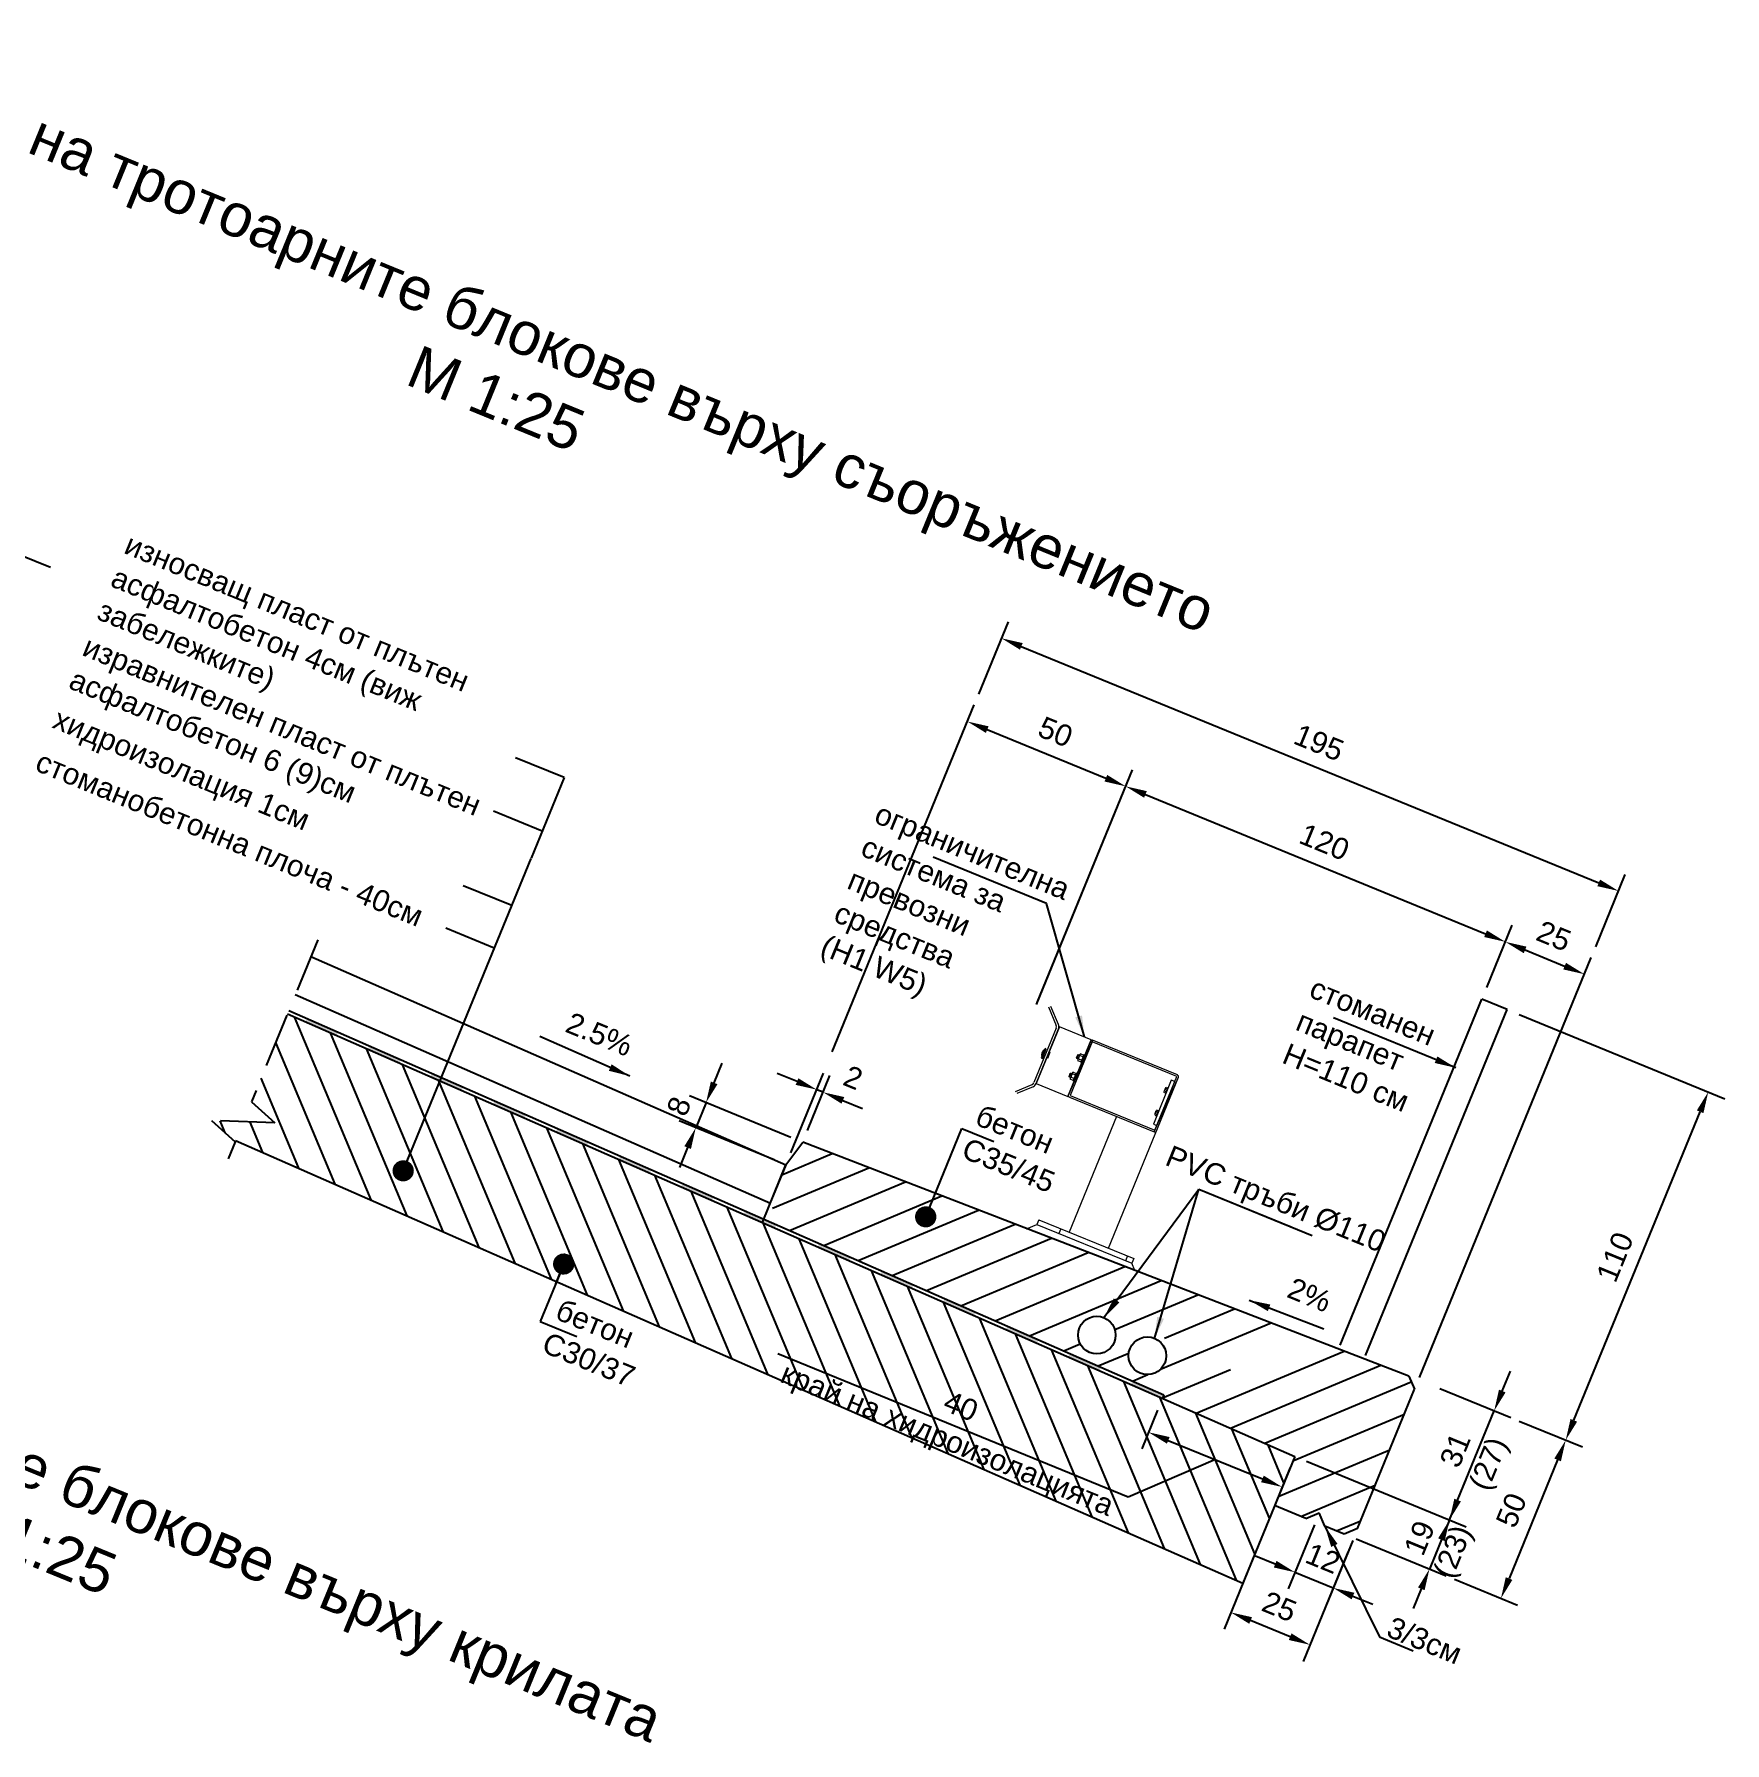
# Model space of a CAD drawing. Header units: centimetres. Extents: x 8495135 to 959133560, y 4530079 to 463453963.
# Drawn here: x 959122633.9 to 959123128.5, y 463415143.7 to 463415643.3 of the extents above; entities that cross this region are included whole.
import ezdxf

# ---------------------------------------------------------------- set-up
doc = ezdxf.new("R2010")
doc.units = ezdxf.units.CM
doc.header["$LTSCALE"] = 0.1
doc.linetypes.add('HIDDEN', pattern=[9.524999999999999, 6.35, -3.175])
for name, color, linetype in [('br_dimension', 1, 'Continuous'), ('br_hatch', 9, 'Continuous'), ('br_view_yellow', 2, 'Continuous')]:
    doc.layers.add(name, color=color, linetype=linetype)
doc.layers.add('br_text', color=2, linetype='Continuous', lineweight=35)
doc.styles.add('MM 1 to 25', font='arial.ttf', dxfattribs={"height": 6.25})
doc.styles.add('MM_ARIAL', font='arial.ttf')
doc.dimstyles.new('MM DIM 1 to 25', dxfattribs={"dimscale": 2.5, "dimtxt": 2.5, "dimasz": 2.5, "dimexe": 2.1, "dimexo": 1.5, "dimgap": 1.5, "dimtad": 1, "dimdec": 0, "dimdsep": 46, "dimtxsty": 'MM_ARIAL', "dimcen": 3, "dimclrd": 1, "dimclre": 1, "dimclrt": 7, "dimaunit": 2, "dimadec": 1, "dimazin": 0, "dimtp": 100, "dimtm": 3, "dimtfac": 1, "dimtdec": 0, "dimtix": 1, "dimtmove": 0, "dimatfit": 3, "dimfxl": 0, "dimtolj": 1, "dimtzin": 0, "dimarcsym": 0})

# ---------------------------------------------------------------- blocks, each defined once
blk = doc.blocks.new('*D1184')
at = {"layer": 'br_dimension', "color": 1, "linetype": 'ByBlock', "lineweight": -2, "ltscale": 3, "transparency": 16777216}
for p, q in [((959122867.3877652, 463415345.6990456), (959122908.9307892, 463415447.1605639)), ((959122912.7254367, 463415439.9338322), (959122947.4291272, 463415425.7245411)), ((959122927.107196, 463415359.5973141), (959122955.2023761, 463415428.2148426))]:
    blk.add_line(p, q, dxfattribs=at)
at = {"layer": 'br_dimension', "color": 1, "linetype": 'ByBlock', "ltscale": 3, "transparency": 16777216}
for points in [[(959122913.1201392, 463415440.8978236), (959122912.3307343, 463415438.9698409), (959122906.9414885, 463415442.3020473)], [(959122947.8238298, 463415426.6885325), (959122947.0344248, 463415424.7605498), (959122953.2130754, 463415423.356326)]]:
    blk.add_solid(points, dxfattribs=at)
at = {"layer": 'br_dimension', "color": 7, "linetype": 'ByBlock', "ltscale": 3, "transparency": 16777216, "insert": (959122932.7073576, 463415439.2526834), "char_height": 6.25, "attachment_point": 5, "rotation": 337.7335446142216, "style": 'MM_ARIAL'}
blk.add_mtext('\\A1;50', dxfattribs=at)
blk = doc.blocks.new('*D1185')
at = {"layer": 'br_dimension', "color": 1, "linetype": 'ByBlock', "lineweight": -2, "ltscale": 3, "transparency": 16777216}
for p, q in [((959122927.4025104, 463415360.3185671), (959122955.2023749, 463415428.2148393)), ((959122958.9970224, 463415420.9881077), (959123058.4809337, 463415380.2548072)), ((959123058.8120468, 463415364.5690029), (959123066.2541826, 463415382.7451085))]:
    blk.add_line(p, q, dxfattribs=at)
at = {"layer": 'br_dimension', "color": 1, "linetype": 'ByBlock', "ltscale": 3, "transparency": 16777216}
for points in [[(959122959.391725, 463415421.952099), (959122958.60232, 463415420.0241163), (959122953.2130742, 463415423.3563228)], [(959123058.8756361, 463415381.2187985), (959123058.0862311, 463415379.2908158), (959123064.2648818, 463415377.8865921)]]:
    blk.add_solid(points, dxfattribs=at)
at = {"layer": 'br_dimension', "color": 7, "linetype": 'ByBlock', "ltscale": 3, "transparency": 16777216, "insert": (959123011.3690538, 463415407.0449541), "char_height": 6.25, "attachment_point": 5, "rotation": 337.7335446142216, "style": 'MM_ARIAL'}
blk.add_mtext('\\A1;120', dxfattribs=at)
blk = doc.blocks.new('*D1186')
at = {"layer": 'br_dimension', "color": 1, "linetype": 'ByBlock', "lineweight": -2, "ltscale": 3, "transparency": 16777216}
for p, q in [((959123058.8120468, 463415364.5690029), (959123066.2541823, 463415382.7451079)), ((959123070.0488298, 463415375.5183764), (959123081.6167231, 463415370.7819476)), ((959123039.1305068, 463415250.5223588), (959123089.389972, 463415373.2722489))]:
    blk.add_line(p, q, dxfattribs=at)
at = {"layer": 'br_dimension', "color": 1, "linetype": 'ByBlock', "ltscale": 3, "transparency": 16777216}
for points in [[(959123070.4435325, 463415376.4823677), (959123069.6541274, 463415374.554385), (959123064.2648816, 463415377.8865915)], [(959123082.0114255, 463415371.7459388), (959123081.2220205, 463415369.8179561), (959123087.4006712, 463415368.4137324)]]:
    blk.add_solid(points, dxfattribs=at)
at = {"layer": 'br_dimension', "color": 7, "linetype": 'ByBlock', "ltscale": 3, "transparency": 16777216, "insert": (959123078.462852, 463415379.5736586), "char_height": 6.25, "attachment_point": 5, "rotation": 337.7335446142216, "style": 'MM_ARIAL'}
blk.add_mtext('\\A1;25', dxfattribs=at)
blk = doc.blocks.new('*D1187')
at = {"layer": 'br_dimension', "color": 1, "linetype": 'ByBlock', "lineweight": -2, "ltscale": 3, "transparency": 16777216}
for p, q in [((959122910.2380475, 463415450.3533031), (959122918.8966165, 463415471.5003325)), ((959122922.691264, 463415464.273601), (959123091.5825526, 463415395.1217197)), ((959123090.6972306, 463415376.4649866), (959123099.3558016, 463415397.6120211))]:
    blk.add_line(p, q, dxfattribs=at)
at = {"layer": 'br_dimension', "color": 1, "linetype": 'ByBlock', "ltscale": 3, "transparency": 16777216}
for points in [[(959122923.0859666, 463415465.2375923), (959122922.2965615, 463415463.3096096), (959122916.9073157, 463415466.6418161)], [(959123091.9772551, 463415396.085711), (959123091.18785, 463415394.1577283), (959123097.3665009, 463415392.7535046)]]:
    blk.add_solid(points, dxfattribs=at)
at = {"layer": 'br_dimension', "color": 7, "linetype": 'ByBlock', "ltscale": 3, "transparency": 16777216, "insert": (959123009.7669839, 463415436.1211571), "char_height": 6.25, "attachment_point": 5, "rotation": 337.7335446142216, "style": 'MM_ARIAL'}
blk.add_mtext('\\A1;195', dxfattribs=at)
blk = doc.blocks.new('*D1188')
at = {"layer": 'br_dimension', "color": 1, "linetype": 'ByBlock', "lineweight": -2, "ltscale": 3, "transparency": 16777216}
for p, q in [((959122832.843431, 463415336.6498757), (959122835.2116462, 463415342.4338239)), ((959122855.2663186, 463415320.7153062), (959122825.6166992, 463415332.8552284)), ((959122830.4752157, 463415330.8659275), (959122827.4641666, 463415323.5119711)), ((959122850.4052126, 463415314.1188484), (959122822.6056502, 463415325.5012719)), ((959122825.0959516, 463415317.7280229), (959122822.7277362, 463415311.9440747))]:
    blk.add_line(p, q, dxfattribs=at)
at = {"layer": 'br_dimension', "color": 1, "linetype": 'ByBlock', "ltscale": 3, "transparency": 16777216}
for points in [[(959122831.8794396, 463415337.0445783), (959122833.8074223, 463415336.2551732), (959122830.4752157, 463415330.8659275)], [(959122824.1319602, 463415318.1227254), (959122826.0599427, 463415317.3333204), (959122827.4641666, 463415323.5119711)]]:
    blk.add_solid(points, dxfattribs=at)
at = {"layer": 'br_dimension', "color": 7, "linetype": 'ByBlock', "ltscale": 3, "transparency": 16777216, "insert": (959122822.5461946, 463415329.8190253), "char_height": 6.25, "attachment_point": 5, "rotation": 67.73354335751038, "style": 'MM_ARIAL'}
blk.add_mtext('\\A1;8', dxfattribs=at)
blk = doc.blocks.new('*D1189')
at = {"layer": 'br_dimension', "color": 1, "linetype": 'ByBlock', "lineweight": -2, "ltscale": 3, "transparency": 16777216}
for p, q in [((959123068.3527758, 463415237.7469808), (959123086.7906597, 463415230.1976606)), ((959123079.5639279, 463415226.4030132), (959123065.3546364, 463415191.699324)), ((959123049.4070536, 463415191.4753954), (959123067.8449377, 463415183.926075))]:
    blk.add_line(p, q, dxfattribs=at)
at = {"layer": 'br_dimension', "color": 1, "linetype": 'ByBlock', "ltscale": 3, "transparency": 16777216}
for points in [[(959123078.5999367, 463415226.7977157), (959123080.5279193, 463415226.0083107), (959123081.9321432, 463415232.1869614)], [(959123064.3906453, 463415192.0940265), (959123066.3186278, 463415191.3046215), (959123062.9864212, 463415185.9153758)]]:
    blk.add_solid(points, dxfattribs=at)
at = {"layer": 'br_dimension', "color": 7, "linetype": 'ByBlock', "ltscale": 3, "transparency": 16777216, "insert": (959123066.0357857, 463415211.6812447), "char_height": 6.25, "attachment_point": 5, "rotation": 67.73354335751038, "style": 'MM_ARIAL'}
blk.add_mtext('\\A1;50', dxfattribs=at)
blk = doc.blocks.new('*D1190')
at = {"layer": 'br_dimension', "color": 1, "linetype": 'ByBlock', "lineweight": -2, "ltscale": 3, "transparency": 16777216}
for p, q in [((959123063.3721292, 463415246.5398924), (959123065.7403445, 463415252.3238406)), ((959123045.0929854, 463415247.2706125), (959123065.8624306, 463415238.7666434)), ((959123047.9437218, 463415208.8587274), (959123061.0039141, 463415240.7559442)), ((959123006.1207049, 463415225.9830001), (959123052.8022385, 463415206.8694266)), ((959123045.5755067, 463415203.0747792), (959123043.2072914, 463415197.290831))]:
    blk.add_line(p, q, dxfattribs=at)
at = {"layer": 'br_dimension', "color": 1, "linetype": 'ByBlock', "ltscale": 3, "transparency": 16777216}
for points in [[(959123062.408138, 463415246.9345949), (959123064.3361206, 463415246.1451899), (959123061.0039141, 463415240.7559442)], [(959123044.6115153, 463415203.4694818), (959123046.5394981, 463415202.6800767), (959123047.9437218, 463415208.8587274)]]:
    blk.add_solid(points, dxfattribs=at)
at = {"layer": 'br_dimension', "color": 7, "linetype": 'ByBlock', "ltscale": 3, "transparency": 16777216, "insert": (959123055.2572763, 463415226.9683769), "char_height": 6.25, "attachment_point": 5, "rotation": 67.73354335751038, "style": 'MM_ARIAL'}
blk.add_mtext('\\A1;31\\P(27)', dxfattribs=at)
blk = doc.blocks.new('*D1191')
at = {"layer": 'br_dimension', "color": 1, "linetype": 'ByBlock', "lineweight": -2, "ltscale": 3, "transparency": 16777216}
for p, q in [((959123050.3119369, 463415214.6426755), (959123052.6801519, 463415220.4266236)), ((959123047.9437215, 463415208.8587273), (959123042.0581919, 463415194.4843588)), ((959123051.4057703, 463415207.4412048), (959123052.802238, 463415206.8694265)), ((959123020.5946727, 463415203.2725139), (959123046.9167084, 463415192.4950581)), ((959123039.6899767, 463415188.7004107), (959123037.3217614, 463415182.9164625))]:
    blk.add_line(p, q, dxfattribs=at)
at = {"layer": 'br_dimension', "color": 1, "linetype": 'ByBlock', "ltscale": 3, "transparency": 16777216}
for points in [[(959123049.3479455, 463415215.037378), (959123051.275928, 463415214.247973), (959123047.9437215, 463415208.8587273)], [(959123038.7259853, 463415189.0951132), (959123040.653968, 463415188.3057082), (959123042.0581919, 463415194.4843588)]]:
    blk.add_solid(points, dxfattribs=at)
at = {"layer": 'br_dimension', "color": 7, "linetype": 'ByBlock', "ltscale": 3, "transparency": 16777216, "insert": (959123044.7882667, 463415201.2545753), "char_height": 6.25, "attachment_point": 5, "rotation": 67.73354335751038, "style": 'MM_ARIAL'}
blk.add_mtext('\\A1;19\\P(23)', dxfattribs=at)
blk = doc.blocks.new('*D1192')
at = {"layer": 'br_dimension', "color": 1, "linetype": 'ByBlock', "lineweight": -2, "ltscale": 3, "transparency": 16777216}
for p, q in [((959122857.0825834, 463415337.0249462), (959122851.2986352, 463415339.3931613)), ((959122855.2965107, 463415316.1682883), (959122864.8558323, 463415339.5152475)), ((959122860.1576166, 463415322.7647459), (959122866.7058895, 463415338.7577488)), ((959122864.7165887, 463415333.8992323), (959122862.8665316, 463415334.6567311)), ((959122870.5005372, 463415331.5310172), (959122876.2844853, 463415329.1628021))]:
    blk.add_line(p, q, dxfattribs=at)
at = {"layer": 'br_dimension', "color": 1, "linetype": 'ByBlock', "ltscale": 3, "transparency": 16777216}
for points in [[(959122857.4772859, 463415337.9889375), (959122856.6878808, 463415336.0609548), (959122862.8665316, 463415334.6567311)], [(959122870.8952396, 463415332.4950085), (959122870.1058345, 463415330.5670258), (959122864.7165887, 463415333.8992323)]]:
    blk.add_solid(points, dxfattribs=at)
at = {"layer": 'br_dimension', "color": 7, "linetype": 'ByBlock', "ltscale": 3, "transparency": 16777216, "insert": (959122873.5181445, 463415338.1866277), "char_height": 6.25, "attachment_point": 5, "rotation": 337.7335446142216, "style": 'MM_ARIAL'}
blk.add_mtext('\\A1;2', dxfattribs=at)
blk = doc.blocks.new('*D1193')
at = {"layer": 'br_dimension', "color": 1, "linetype": 'ByBlock', "lineweight": -2, "ltscale": 3, "transparency": 16777216}
for p, q in [((959123068.2649398, 463415356.646389), (959123128.4712493, 463415331.9951482)), ((959123084.3003597, 463415237.9709089), (959123121.2445176, 463415328.2005008)), ((959123085.4025128, 463415230.7660318), (959123086.790661, 463415230.1976599))]:
    blk.add_line(p, q, dxfattribs=at)
at = {"layer": 'br_dimension', "color": 1, "linetype": 'ByBlock', "ltscale": 3, "transparency": 16777216}
for points in [[(959123120.2805264, 463415328.5952033), (959123122.208509, 463415327.8057983), (959123123.6127329, 463415333.984449)], [(959123083.3363686, 463415238.3656114), (959123085.2643511, 463415237.5762063), (959123081.9321445, 463415232.1869607)]]:
    blk.add_solid(points, dxfattribs=at)
at = {"layer": 'br_dimension', "color": 7, "linetype": 'ByBlock', "ltscale": 3, "transparency": 16777216, "insert": (959123096.3489422, 463415285.7157808), "char_height": 6.25, "attachment_point": 5, "rotation": 67.73354335751038, "style": 'MM_ARIAL'}
blk.add_mtext('\\A1;110', dxfattribs=at)
blk = doc.blocks.new('*D1194')
at = {"layer": 'br_dimension', "color": 1, "linetype": 'ByBlock', "lineweight": -2, "ltscale": 3, "transparency": 16777216}
for p, q in [((959122991.17473, 463415199.3767843), (959122981.9902017, 463415176.9451919)), ((959123018.1954844, 463415199.3922567), (959123005.125995, 463415167.4723313)), ((959123001.3313475, 463415174.699063), (959122989.7634507, 463415179.4354934))]:
    blk.add_line(p, q, dxfattribs=at)
at = {"layer": 'br_dimension', "color": 1, "linetype": 'ByBlock', "ltscale": 3, "transparency": 16777216}
for points in [[(959122990.1581533, 463415180.3994846), (959122989.3687482, 463415178.4715019), (959122983.9795024, 463415181.8037085)], [(959123001.7260499, 463415175.6630543), (959123000.936645, 463415173.7350716), (959123007.1152958, 463415172.3308479)]]:
    blk.add_solid(points, dxfattribs=at)
at = {"layer": 'br_dimension', "color": 7, "linetype": 'ByBlock', "ltscale": 3, "transparency": 16777216, "insert": (959122998.1774747, 463415183.4907749), "char_height": 6.25, "attachment_point": 5, "rotation": 337.7335446142216, "style": 'MM_ARIAL'}
blk.add_mtext('\\A1;25', dxfattribs=at)
blk = doc.blocks.new('*D1204')
at = {"layer": 'br_dimension', "color": 1, "lineweight": -2, "transparency": 16777216}
for p, q in [((959123008.4289145, 463415207.4433041), (959123000.7462503, 463415188.6797498)), ((959123019.6164134, 463415202.8626257), (959123011.9337493, 463415184.0990719)), ((959122996.9516027, 463415195.9064814), (959122991.1676545, 463415198.2746965)), ((959123002.7355509, 463415193.5382663), (959123013.9230499, 463415188.9575884)), ((959123019.7069981, 463415186.5893732), (959123025.4909465, 463415184.2211581))]:
    blk.add_line(p, q, dxfattribs=at)
at = {"layer": 'br_dimension', "color": 1, "transparency": 16777216}
for points in [[(959122997.3463053, 463415196.8704728), (959122996.5569003, 463415194.9424902), (959123002.7355509, 463415193.5382663)], [(959123020.1017007, 463415187.5533646), (959123019.3122957, 463415185.6253819), (959123013.9230499, 463415188.9575884)]]:
    blk.add_solid(points, dxfattribs=at)
at = {"layer": 'br_dimension', "color": 7, "transparency": 16777216, "insert": (959123010.9391832, 463415197.6221066), "char_height": 6.25, "attachment_point": 5, "rotation": 337.7335446142216, "style": 'MM_ARIAL'}
blk.add_mtext('\\A1;12', dxfattribs=at)
blk = doc.blocks.new('*D1317')
at = {"layer": 'br_dimension', "color": 1, "lineweight": -2, "transparency": 16777216}
for p, q in [((959122953.9373398, 463415215.4729807), (959122851.4983311, 463415257.4162384)), ((959122962.537421, 463415240.9328749), (959122957.905313, 463415229.6197683)), ((959122965.6785622, 463415232.1100695), (959122993.2083752, 463415220.8380935)), ((959122979.4434687, 463415226.4740815), (959122953.9373398, 463415215.4729807)), ((959123001.2294071, 463415223.9335604), (959122997.0030224, 463415213.6113617))]:
    blk.add_line(p, q, dxfattribs=at)
at = {"layer": 'br_dimension', "color": 1, "transparency": 16777216}
for points in [[(959122966.0732646, 463415233.0740607), (959122965.2838596, 463415231.1460781), (959122959.894614, 463415234.4782848)], [(959122993.6030777, 463415221.8020847), (959122992.8136727, 463415219.8741021), (959122998.9923234, 463415218.4698782)]]:
    blk.add_solid(points, dxfattribs=at)
at = {"layer": 'br_dimension', "color": 7, "transparency": 16777216, "insert": (959122902.7178354, 463415236.4446095), "char_height": 6.25, "attachment_point": 5, "rotation": 337.73354268439573, "style": 'MM_ARIAL'}
blk.add_mtext('\\A1;40\\Pкрай на хидроизолацията', dxfattribs=at)

msp = doc.modelspace()

# ---------------------------------------------------------------- hatches: boundary and pattern name
at = {"layer": 'br_hatch'}
h = msp.add_hatch(dxfattribs=at)
h.set_pattern_fill('ANSI31', color=256, scale=2.5, angle=67.73354295697014, style=0)
h.set_pattern_definition([(112.7335429569701, (958338146.7025272, 463709910.9819427), (-7.320851567128766, -3.067415619388458), [])])
h.paths.add_polyline_path([(959122708.0301867, 463415356.8452215), (959122697.5022554, 463415331.1326062), (959122704.3449166, 463415324.9135827), (959122685.8663231, 463415325.6449237), (959122692.7089883, 463415319.4258969), (959122692.8725315, 463415319.8253217), (959122987.492681, 463415190.3840296), (959123002.6503361, 463415227.4039294)])
h = msp.add_hatch(color=256, dxfattribs=at)
h.paths.add_polyline_path([(959122851.0025064, 463415295.2021713), (959122850.0770746, 463415295.5810856), (959122850.108772, 463415295.580797), (959122841.8687525, 463415299.1972374), (959122841.4897202, 463415298.2715175), (959122850.6457149, 463415294.2530672)])
h.paths.add_polyline_path([(959122832.7127578, 463415303.2156879), (959122823.5567629, 463415307.2341384), (959122823.1777304, 463415306.3084186), (959122832.3337252, 463415302.289968)])
h.paths.add_polyline_path([(959122814.4007682, 463415311.2525888), (959122805.2447735, 463415315.2710394), (959122804.8657409, 463415314.3453194), (959122814.0217358, 463415310.326869)])
h.paths.add_polyline_path([(959122796.0887786, 463415319.2894897), (959122786.932784, 463415323.3079403), (959122786.5537516, 463415322.3822206), (959122795.7097462, 463415318.3637701)])
h.paths.add_polyline_path([(959122777.7767893, 463415327.3263908), (959122768.6207944, 463415331.3448413), (959122768.2417619, 463415330.4191215), (959122777.3977567, 463415326.400671)])
h.paths.add_polyline_path([(959122759.4647995, 463415335.3632918), (959122750.3088049, 463415339.3817422), (959122749.9297724, 463415338.4560223), (959122759.0857671, 463415334.4375721)])
h.paths.add_polyline_path([(959122741.15281, 463415343.4001929), (959122731.9968153, 463415347.4186432), (959122731.6177828, 463415346.4929234), (959122740.7737777, 463415342.4744729)])
h.paths.add_polyline_path([(959122722.8408206, 463415351.4370937), (959122713.6848255, 463415355.4555442), (959122713.3057933, 463415354.5298244), (959122722.4617879, 463415350.5113739)])
h = msp.add_hatch(dxfattribs=at)
h.set_pattern_fill('ANSI31', color=256, scale=2.5, angle=-22.26645704302986, style=0)
h.set_pattern_definition([(22.73354295697014, (958338146.7025272, 463709910.9819427), (-3.067415619388458, 7.320851567128766), [])])
edge = h.paths.add_edge_path(flags=16)
edge.add_arc((959122985.3582311, 463415251.4191664), 2.084029674530029, 0, 360)
edge = h.paths.add_edge_path()
edge.add_arc((959122944.774786, 463415262.9090902), 5.499999952846463, 0, 360)
edge = h.paths.add_edge_path()
edge.add_arc((959122959.5681747, 463415256.8519942), 5.500000008006491, 0, 360)
h.paths.add_polyline_path([(959122851.0247473, 463415295.178787), (959122964.4041773, 463415245.417987), (959122963.964531, 463415244.4173117), (959123002.6503363, 463415227.4039294), (959122996.7648065, 463415213.0295607), (959123005.9368054, 463415209.2741212), (959123009.8498437, 463415210.913673), (959123011.4893957, 463415207.000635), (959123017.1243042, 463415204.6934432), (959123021.0373424, 463415206.3329948), (959123037.7095778, 463415247.05199), (959123036.0478508, 463415250.9092867), (959122858.7366877, 463415319.294377), (959122853.8566358, 463415312.6516479), (959122849.2907166, 463415301.5001957), (959122851.4767858, 463415296.2828113)])
edge = h.paths.add_edge_path()
edge.add_arc((959122959.5681748, 463415256.8519941), 5.499999968169236, 25.03496953428222, 69.56399722311174)
edge.add_arc((959122963.0018065, 463415260.5729177), 2.084029555320834, -41.96277141485098, 136.5617373026217, ccw=False)
h = msp.add_hatch(color=256, dxfattribs=at)
h.paths.add_polyline_path([(959122964.3214862, 463415245.4542791), (959122955.1654916, 463415249.4727297), (959122954.786459, 463415248.5470096), (959122963.9424539, 463415244.5285592)])
h.paths.add_polyline_path([(959122946.0094967, 463415253.49118), (959122936.853502, 463415257.5096306), (959122936.4744697, 463415256.5839108), (959122945.6304643, 463415252.5654603)])
h.paths.add_polyline_path([(959122927.6975074, 463415261.5280811), (959122918.5415125, 463415265.5465316), (959122918.16248, 463415264.6208118), (959122927.3184748, 463415260.6023613)])
h.paths.add_polyline_path([(959122909.3855176, 463415269.5649821), (959122900.229523, 463415273.5834325), (959122899.8504905, 463415272.6577126), (959122909.0064852, 463415268.6392623)])
h.paths.add_polyline_path([(959122891.073528, 463415277.6018831), (959122881.9175334, 463415281.6203334), (959122881.5385009, 463415280.6946137), (959122890.6944958, 463415276.6761631)])
h.paths.add_polyline_path([(959122872.7615386, 463415285.638784), (959122863.6055436, 463415289.6572344), (959122863.2265114, 463415288.7315146), (959122872.382506, 463415284.7130641)])

# ---------------------------------------------------------------- linework, layer by layer
at = {"layer": 'br_dimension', "ltscale": 0.5}
for p, q in [((959122624.510139, 463415493.2291061), (959122638.7272519, 463415487.4079639)), ((959122788.9584779, 463415425.8963672), (959122774.7413648, 463415431.7175093)), ((959122788.9584779, 463415425.8963672), (959122779.3018835, 463415402.3118384)), ((959122782.5648365, 463415410.2810258), (959122768.3477235, 463415416.1021678)), ((959122773.6407511, 463415388.4855209), (959122759.4236381, 463415394.306663)), ((959122768.5377874, 463415376.0224323), (959122754.3206744, 463415381.8435743)), ((959123015.9638935, 463415259.919945), (959123057.3911177, 463415361.098634)), ((959123064.794571, 463415358.0673183), (959123057.3911177, 463415361.098634)), ((959123023.3673471, 463415256.8886294), (959123064.794571, 463415358.0673183))]:
    msp.add_line(p, q, dxfattribs=at)
at = {"layer": 'br_dimension'}
for p, q in [((959122714.9050088, 463415373.6357622), (959122853.8566358, 463415312.6516479)), ((959122710.3390896, 463415362.4843102), (959122849.2907166, 463415301.5001957)), ((959122849.7075225, 463415302.5181706), (959122853.8755816, 463415312.6979194)), ((959122964.4041773, 463415245.4179869), (959122963.9583502, 463415244.403244))]:
    msp.add_line(p, q, dxfattribs=at)
at = {"layer": 'br_dimension', "linetype": 'ByBlock', "ltscale": 3}
msp.add_line((959122708.4320714, 463415357.7609116), (959122964.4041772, 463415245.4179869), dxfattribs=at)
at = {"layer": 'br_dimension', "lineweight": 0, "ltscale": 0.7}
for p, q in [((959122930.6507055, 463415358.8602194), (959122932.9179516, 463415353.4490935)), ((959122933.5687248, 463415353.7073029), (959122931.3457571, 463415359.0127513)), ((959122932.9210714, 463415352.6837329), (959122926.3786548, 463415336.7050347)), ((959122927.0351857, 463415336.4362206), (959122933.5740281, 463415352.4061901)), ((959122938.8424938, 463415343.9179026), (959122939.2214082, 463415344.8433344)), ((959122939.3518429, 463415344.8979862), (959122938.8971454, 463415343.7874681)), ((959122939.8064089, 463415344.9525365), (959122939.1829247, 463415343.4297864)), ((959122939.2214082, 463415344.8433344), (959122939.3518429, 463415344.8979862)), ((959122939.3518429, 463415344.8979862), (959122939.7220155, 463415344.7464206)), ((959122940.0568496, 463415345.1463333), (959122940.9282979, 463415344.7895222)), ((959122940.9673389, 463415344.8848734), (959122940.0579444, 463415342.6638375)), ((959122940.3355739, 463415342.5501631), (959122941.2449685, 463415344.7711992)), ((959122941.2449685, 463415344.7711992), (959122940.9673389, 463415344.8848734)), ((959122937.8563486, 463415339.7719977), (959122938.7277969, 463415339.4151866)), ((959122938.8971454, 463415343.7874681), (959122938.8424938, 463415343.9179026)), ((959122939.2673181, 463415343.6359023), (959122938.8971454, 463415343.7874681)), ((959122940.0969855, 463415342.7591887), (959122939.2255374, 463415343.1159999)), ((959122940.3048137, 463415343.2667721), (959122939.4333655, 463415343.6235834)), ((959122940.7204698, 463415344.2819389), (959122939.8490216, 463415344.63875)), ((959122940.0579444, 463415342.6638375), (959122940.3355739, 463415342.5501631)), ((959122920.968114, 463415334.1132384), (959122925.8360953, 463415336.1529084)), ((959122926.1189102, 463415335.5124447), (959122921.3566066, 463415333.5170532)), ((959122936.6419928, 463415338.5435672), (959122937.0209073, 463415339.4689988)), ((959122936.6966444, 463415338.4131325), (959122936.6419928, 463415338.5435672)), ((959122937.1513418, 463415339.5236507), (959122936.6966444, 463415338.4131325)), ((959122937.0668172, 463415338.2615668), (959122936.6966444, 463415338.4131325)), ((959122937.6059079, 463415339.5782009), (959122936.9824238, 463415338.0554509)), ((959122937.0209073, 463415339.4689988), (959122937.1513418, 463415339.5236507)), ((959122937.8964845, 463415337.3848532), (959122937.0250365, 463415337.7416645)), ((959122937.1513418, 463415339.5236507), (959122937.5215145, 463415339.3720848)), ((959122938.1043127, 463415337.8924366), (959122937.2328645, 463415338.2492478)), ((959122938.5199689, 463415338.9076032), (959122937.6485205, 463415339.2644143)), ((959122938.7668381, 463415339.5105379), (959122937.8574435, 463415337.2895018)), ((959122937.8574435, 463415337.2895018), (959122938.135073, 463415337.1758274)), ((959122938.135073, 463415337.1758274), (959122939.0444676, 463415339.3968637)), ((959122939.0444676, 463415339.3968637), (959122938.7668381, 463415339.5105379)), ((959122948.1523412, 463415288.2986543), (959122968.6229064, 463415338.2943993)), ((959122964.8879702, 463415335.1674422), (959122964.4246624, 463415334.0358945)), ((959122965.496854, 463415335.2030181), (959122964.8337538, 463415333.5835127)), ((959122965.3165821, 463415334.762736), (959122964.8808582, 463415334.9411416)), ((959122964.9725685, 463415333.5266754), (959122965.6356688, 463415335.1461809)), ((959122965.0416094, 463415335.3337481), (959122965.4773334, 463415335.1553425)), ((959122965.6356688, 463415335.1461809), (959122965.496854, 463415335.2030181)), ((959122964.8532743, 463415333.6311883), (959122964.4175503, 463415333.8095939)), ((959122965.0140256, 463415334.0237948), (959122964.5783015, 463415334.2022004)), ((959122964.8337538, 463415333.5835127), (959122964.9725685, 463415333.5266754)), ((959122950.5531617, 463415326.806876), (959122936.7051896, 463415292.9856464)), ((959122961.6981772, 463415327.168005), (959122962.1339014, 463415326.9895995)), ((959122961.7052894, 463415327.3943055), (959122962.1685972, 463415328.5258533)), ((959122962.2946526, 463415327.3822059), (959122961.8589284, 463415327.5606115)), ((959122962.1143807, 463415326.9419238), (959122962.7774812, 463415328.5614292)), ((959122962.2531955, 463415326.8850865), (959122962.1143807, 463415326.9419238)), ((959122962.5972092, 463415328.1211472), (959122962.1614851, 463415328.2995527)), ((959122962.9162959, 463415328.5045921), (959122962.2531955, 463415326.8850865)), ((959122962.7579604, 463415328.5137535), (959122962.3222363, 463415328.6921592)), ((959122962.7774812, 463415328.5614292), (959122962.9162959, 463415328.5045921)), ((959122924.2343224, 463415293.9937605), (959122927.2244722, 463415295.2466246)), ((959122927.7928437, 463415296.6347721), (959122927.2244722, 463415295.2466246)), ((959122927.2244722, 463415295.2466246), (959122954.9874233, 463415283.8791912)), ((959122927.7928437, 463415296.6347721), (959122955.5557948, 463415285.2673388)), ((959122934.2708656, 463415293.9823709), (959122933.702494, 463415292.5942234)), ((959122953.7049316, 463415286.0251676), (959122953.1365601, 463415284.6370202)), ((959122955.5557948, 463415285.2673388), (959122954.9874233, 463415283.8791912)), ((959122955.8696748, 463415281.7735648), (959122954.9874233, 463415283.8791912))]:
    msp.add_line(p, q, dxfattribs=at)
for points in [[(959122943.0877036, 463415349.2717546), (959122933.8408457, 463415353.0578449), (959122927.0351857, 463415336.4362206), (959122936.2820436, 463415332.6501303)], [(959122929.9796807, 463415346.5555529), (959122929.6672223, 463415346.6834877), (959122928.5433389, 463415343.9386002), (959122928.8557972, 463415343.8106654)], [(959122930.7972676, 463415345.624442), (959122931.0719067, 463415345.5119921), (959122930.3670177, 463415343.7904249), (959122930.0923785, 463415343.9028749)], [(959122968.1601905, 463415338.4838564), (959122943.3673524, 463415348.6351885), (959122936.9342166, 463415332.923389), (959122961.7270547, 463415322.772057)], [(959122967.5557991, 463415337.007737), (959122966.5641258, 463415337.4137737), (959122961.3247384, 463415324.6174938), (959122962.3164117, 463415324.2114571)]]:
    msp.add_lwpolyline(points, close=True, dxfattribs=at)
msp.add_lwpolyline([(959122968.3496478, 463415338.9465722), (959122943.5568095, 463415349.0979041, 0.414213562373095), (959122942.9046365, 463415348.8246455), (959122936.4715009, 463415333.1128461, 0.414213562373095), (959122936.7447596, 463415332.460673), (959122961.5375975, 463415322.309341, 0.414213562373095), (959122962.1897707, 463415322.5825998), (959122968.6229064, 463415338.2943993, 0.414213562373095)], format="xyb", close=True, dxfattribs=at)
at = {"layer": 'br_dimension'}
for centre in [(959122944.7747861, 463415262.9090901), (959122959.5681747, 463415256.8519941)]:
    msp.add_circle(centre, 5.5, dxfattribs=at)
at = {"layer": 'br_dimension', "lineweight": 0, "ltscale": 0.7}
for centre, radius, start, end in [((959122931.9956396, 463415353.0626473), 1.000000000000169, 337.7335446142216, 22.73353933700428), ((959122932.0007943, 463415353.0503447), 1.700000000000727, 337.7335446142216, 22.73353933700428), ((959122930.3487191, 463415344.8019228), 1.771834786406398, 117.0504980774051, 198.4165921412706), ((959122940.0994622, 463415344.8325468), 0.3166666666146001, 97.73354329649621, 217.7335432186096), ((959122937.8989613, 463415339.4582111), 0.3166666666146001, 97.73354329649621, 217.7335432186096), ((959122939.4759783, 463415343.3097968), 0.3166666666151458, 97.73354329649621, 217.7335432186096), ((959122940.4470904, 463415343.8011952), 1.029166666613842, 125.5293158506914, 189.9377698659042), ((959122925.4496492, 463415337.0752203), 1.000000000000169, 292.733544849124, 337.7335446142216), ((959122925.4619519, 463415337.0803751), 1.700000000000727, 292.733544849124, 337.7335446142216), ((959122937.2754773, 463415337.9354612), 0.3166666666151458, 97.73354329649621, 217.7335432186096), ((959122938.2465894, 463415338.4268597), 1.029166666613842, 125.5293158506914, 189.9377698659042), ((959122965.6245774, 463415334.2052176), 1.046280245925461, 135.3018577797629, 180.1652361652702), ((959122965.1875913, 463415335.0447636), 0.3237634597231013, 116.8008648951519, 198.6662191783345), ((959122964.7242835, 463415333.9132158), 0.3237634597231013, 116.8008648951519, 198.6662191783345), ((959122962.0049105, 463415327.2716269), 0.3237634597231013, 116.8008648951519, 198.6662191783345), ((959122962.9052044, 463415327.5636287), 1.046280245925461, 135.3018577797629, 180.1652361652702), ((959122962.4682183, 463415328.4031746), 0.3237634597231013, 116.8008648951519, 198.6662191783345)]:
    msp.add_arc(centre, radius, start, end, dxfattribs=at)
at = {"layer": 'br_hatch', "linetype": 'HIDDEN', "ltscale": 25}
for p, q in [((959122697.502253, 463415331.1326081), (959122704.3449166, 463415324.9135827)), ((959122704.3449166, 463415324.9135827), (959122685.8663231, 463415325.6449237)), ((959122685.8663231, 463415325.6449237), (959122692.7089866, 463415319.4258984))]:
    msp.add_line(p, q, dxfattribs=at)
for points in [[(959122716.8844622, 463415378.4702287), (959122697.5022554, 463415331.1326062)], [(959122692.7089881, 463415319.4258961), (959122690.6715802, 463415314.4498867)]]:
    msp.add_lwpolyline(points, dxfattribs=at)
at = {"layer": 'br_view_yellow', "linetype": 'ByBlock', "ltscale": 3}
for p, q in [((959122708.0301867, 463415356.8452215), (959123002.6503363, 463415227.4039293)), ((959122692.8725313, 463415319.8253217), (959122987.4926809, 463415190.3840296)), ((959123036.0478508, 463415250.9092863), (959123037.7095778, 463415247.0519899)), ((959123002.6503363, 463415227.4039293), (959122987.4926809, 463415190.3840296)), ((959123005.9368054, 463415209.2741212), (959122996.7648065, 463415213.0295607)), ((959123005.9368054, 463415209.2741212), (959123009.8498436, 463415210.9136729)), ((959123011.4893956, 463415207.0006345), (959123009.8498436, 463415210.9136729)), ((959123017.1243039, 463415204.693443), (959123011.4893956, 463415207.0006345)), ((959123021.0373424, 463415206.3329947), (959123017.1243039, 463415204.693443))]:
    msp.add_line(p, q, dxfattribs=at)
at = {"layer": 'br_view_yellow'}
for p, q in [((959122853.8566358, 463415312.6516479), (959122858.7366877, 463415319.294377)), ((959123036.0478508, 463415250.9092863), (959122858.7366877, 463415319.294377)), ((959122846.9595177, 463415295.8066533), (959122853.8566358, 463415312.6516479)), ((959123021.0373424, 463415206.3329947), (959123037.7095778, 463415247.0519899))]:
    msp.add_line(p, q, dxfattribs=at)

# ---------------------------------------------------------------- texts
at = {"layer": 'br_dimension', "color": 7, "insert": (959123008.5811045, 463415297.9202165), "char_height": 12.5, "attachment_point": 1, "rotation": 337.73354268439573, "style": 'MM_ARIAL'}
msp.add_mtext('\\A1;', dxfattribs=at)
at = {"layer": 'br_text', "ltscale": 0.5, "style": 'MM 1 to 25'}
for s, width, insert, char_height, attachment_point, rotation in [('\\pi16.604;Детайл на тротоарните блокове върху съоръжението   \\P\\pi208.72;M 1:25', 468.8319950572762, (959122561.5444725, 463415651.037456), 12.5, 1, 337.73354295697015), ('износващ пласт от плътен асфалтобетон 4см (виж забележките)', 127.7242650998983, (959122662.1836672, 463415497.4615257), 6.249999999999998, 1, 337.73354295697015), ('изравнителен пласт от плътен асфалтобетон 6 (9)см', 131.251165908332, (959122649.961225, 463415467.6103662), 6.249999999999998, 1, 337.73354295697015), ('{\\fArial|b0|i0|c204|p34;хидроизолация }1{\\fArial|b0|i0|c204|p34;см}', 153.7530728569618, (959122641.275566, 463415446.397176), 6.249999999999998, 1, 337.73354295697015), ('стоманобетонна плоча - 40см', 153.7530728569618, (959122636.1726024, 463415433.9340873), 6.249999999999998, 1, 337.73354295697015), ('{\\fArial|b0|i0|c204|p34;ограничителна система за превозни средства\\P}(H1 W5)', 69.69777853387495, (959122881.5905758, 463415418.7134394), 6.249999999999998, 1, 337.73354295697015), ('{\\fArial|b0|i0|c204|p34;стоманен парапет\\PН}=110 {\\fArial|b0|i0|c204|p34;см}', 44.57037399299588, (959123008.8116355, 463415367.73248), 6.249999999999998, 1, 337.73354295697015), ('бетон С35/45', 34.06687303572107, (959122911.0924556, 463415330.4176353), 6.249999999999998, 1, 337.73354295697015), ('PVC тръби %%C110', 69.69777853387495, (959123029.97478, 463415292.6967418), 6.249999999999998, 3, 337.73354247081676), ('\\pi43.39;Детайл на тротоарните блокове върху крилата  \\P\\pi208.72;M 1:25', 468.8319950572762, (959122424.6331226, 463415316.6556334), 12.5, 1, 337.73354295697015), ('бетон С30/37', 34.06687303572107, (959122788.3041958, 463415273.5894519), 6.249999999999998, 1, 337.73354295697015), ('3{\\fArial|b0|i0|c204|p34;/}3{\\fArial|b0|i0|c204|p34;см}', 34.06687303572107, (959123031.4308383, 463415180.7713383), 6.249999999999998, 1, 337.73354295697015)]:
    msp.add_mtext_dynamic_manual_height_columns(s, width=width, gutter_width=62.5, heights=[0], dxfattribs=dict(at, insert=insert, char_height=char_height, attachment_point=attachment_point, rotation=rotation))
at = {"layer": 'br_text', "char_height": 6.249999999999998, "attachment_point": 1, "rotation": 337.73354295697015, "style": 'MM 1 to 25'}
for s, insert in [('2.5%', (959122791.2503382, 463415357.526578)), ('2%', (959123002.3421493, 463415279.9411649))]:
    msp.add_mtext_dynamic_manual_height_columns(s, width=47.59547460972681, gutter_width=25, heights=[0], dxfattribs=dict(at, insert=insert))

# ---------------------------------------------------------------- dimensions: what is measured, and where the dimension line sits
at = {"layer": 'br_dimension', "linetype": 'ByBlock', "ltscale": 3}
for base, p1, p2, angle, picture, middle in [((959123097.3665009, 463415392.7535046), (959122908.8171184, 463415446.8829342), (959123089.2763014, 463415372.9946177), 337.7335446142216, '*D1187', (959123009.7669839, 463415436.1211571)), ((959122953.2130754, 463415423.356326), (959122865.9668361, 463415342.2286767), (959122925.686267, 463415356.1269451), 337.7335446142216, '*D1184', (959122932.7073576, 463415439.2526834)), ((959123064.2648818, 463415377.8865921), (959122925.9815813, 463415356.8481982), (959123057.3911177, 463415361.098634), 337.7335446142216, '*D1185', (959123011.3690538, 463415407.0449541)), ((959123087.4006712, 463415368.4137324), (959123057.3911177, 463415361.098634), (959123037.7095778, 463415247.0519899), 337.7335446142216, '*D1186', (959123078.462852, 463415379.5736586)), ((959123123.6127329, 463415333.984449), (959123081.932144, 463415232.186961), (959123064.794571, 463415358.0673183), 67.7335433575104, '*D1193', (959123096.3489422, 463415285.7157808)), ((959123062.9864212, 463415185.9153758), (959123064.8824071, 463415239.1679101), (959123045.9366848, 463415192.8963246), 67.7335433575104, '*D1189', (959123066.0357857, 463415211.6812447)), ((959122983.9795024, 463415181.8037085), (959123019.6164135, 463415202.8626257), (959122992.595659, 463415202.8471532), 337.7335446142216, '*D1194', (959122998.1774747, 463415183.4907749))]:
    dim = msp.add_linear_dim(base=base, p1=p1, p2=p2, angle=angle, dimstyle='MM DIM 1 to 25', dxfattribs=at)
    dim.commit()
    dim.dimension.update_dxf_attribs({"geometry": picture, "text_midpoint": middle})
for base, p1, p2, text, override, picture, middle in [((959122827.4641666, 463415323.5119711), (959122858.7366877, 463415319.294377), (959122853.8755816, 463415312.6979194), '8', {"dimdec": 1}, '*D1188', (959122828.9696912, 463415327.1889495)), ((959123061.0039141, 463415240.7559442), (959123002.6503363, 463415227.4039293), (959123041.6226164, 463415248.6915417), '31\\P(27)', {"dimtmove": 2}, '*D1190', (959123055.2572763, 463415226.9683769)), ((959123042.0581919, 463415194.4843588), (959123047.9354014, 463415208.8621339), (959123017.1243039, 463415204.693443), '19\\X(23)', {"dimtmove": 2}, '*D1191', (959123044.7882667, 463415201.2545753))]:
    dim = msp.add_linear_dim(base=base, p1=p1, p2=p2, angle=67.7335433575104, text=text, dimstyle='MM DIM 1 to 25', override=override, dxfattribs=at)
    dim.commit()
    dim.dimension.update_dxf_attribs({"geometry": picture, "text_midpoint": middle, "dimtype": 160})
dim = msp.add_linear_dim(base=(959122862.8665316, 463415334.6567311), p1=(959122858.7366877, 463415319.294377), p2=(959122853.8755816, 463415312.6979194), angle=337.7335446142216, dimstyle='MM DIM 1 to 25', override={"dimtmove": 2}, dxfattribs=at)
dim.commit()
dim.dimension.update_dxf_attribs({"geometry": '*D1192', "text_midpoint": (959122873.5181445, 463415338.1866277), "dimtype": 160})
at = {"layer": 'br_dimension'}
dim = msp.add_linear_dim(base=(959122998.9923234, 463415218.4698782), p1=(959122963.9583503, 463415244.4032438), p2=(959123002.6503363, 463415227.4039292), angle=337.7335426843957, text='40\\Xкрай на хидроизолацията', dimstyle='MM DIM 1 to 25', override={"dimtmove": 1}, dxfattribs=at)
dim.commit()
dim.dimension.update_dxf_attribs({"geometry": '*D1317', "text_midpoint": (959122950.4669709, 463415216.8939099), "dimtype": 160})
dim = msp.add_linear_dim(base=(959123013.9230499, 463415188.9575884), p1=(959123009.8498436, 463415210.9136729), p2=(959123021.0373424, 463415206.3329947), angle=337.7335446142216, dimstyle='MM DIM 1 to 25', dxfattribs=at)
dim.commit()
dim.dimension.update_dxf_attribs({"geometry": '*D1204', "text_midpoint": (959123010.9391832, 463415197.6221066)})

# ---------------------------------------------------------------- leaders
at = {"layer": 'br_dimension', "ltscale": 0.5}
for points, override in [([(959122741.8825058, 463415310.9216074), (959122779.2925658, 463415402.2890817)], {"dimtad": 0, "dimclrt": 2, "dimldrblk": 'Dot'}), ([(959123049.7835734, 463415341.0433919), (959123014.0451248, 463415355.6763619)], {"dimgap": 1, "dimtad": 0}), ([(959122894.7265079, 463415297.4665337), (959122905.3211592, 463415323.3421011), (959122914.6056159, 463415319.5406161)], {"dimtad": 0, "dimclrt": 2, "dimldrblk": 'Dot'}), ([(959122788.8379424, 463415283.6678329), (959122781.9634273, 463415266.878042), (959122792.6761005, 463415262.4917793)], {"dimtad": 0, "dimclrt": 2, "dimldrblk": 'Dot'})]:
    msp.add_leader(points, dimstyle='MM DIM 1 to 25', override=override, dxfattribs=at)
for points in [[(959122941.1672812, 463415350.0580642), (959122930.1011528, 463415389.0648872), (959122896.8932109, 463415402.6617511)], [(959122946.8588157, 463415267.9989644), (959122974.6010381, 463415305.5832239), (959123007.80898, 463415291.98636)], [(959122961.6522042, 463415261.9418684), (959122974.6010383, 463415305.5832239), (959123001.6403667, 463415294.5120749)], [(959122989.3303745, 463415273.1107004), (959123011.1391757, 463415264.701826)]]:
    msp.add_leader(points, dimstyle='MM DIM 1 to 25', dxfattribs=at)
at = {"layer": 'br_dimension'}
for points in [[(959122808.175896, 463415338.6158394), (959122781.8087876, 463415350.1880191)], [(959123011.4893956, 463415207.0006345), (959123027.4174074, 463415174.6419445), (959123037.2599312, 463415170.6119611)]]:
    msp.add_leader(points, dimstyle='MM DIM 1 to 25', override={"dimgap": 1.5, "dimtad": 0}, dxfattribs=at)

doc.saveas('drawing.dxf')
